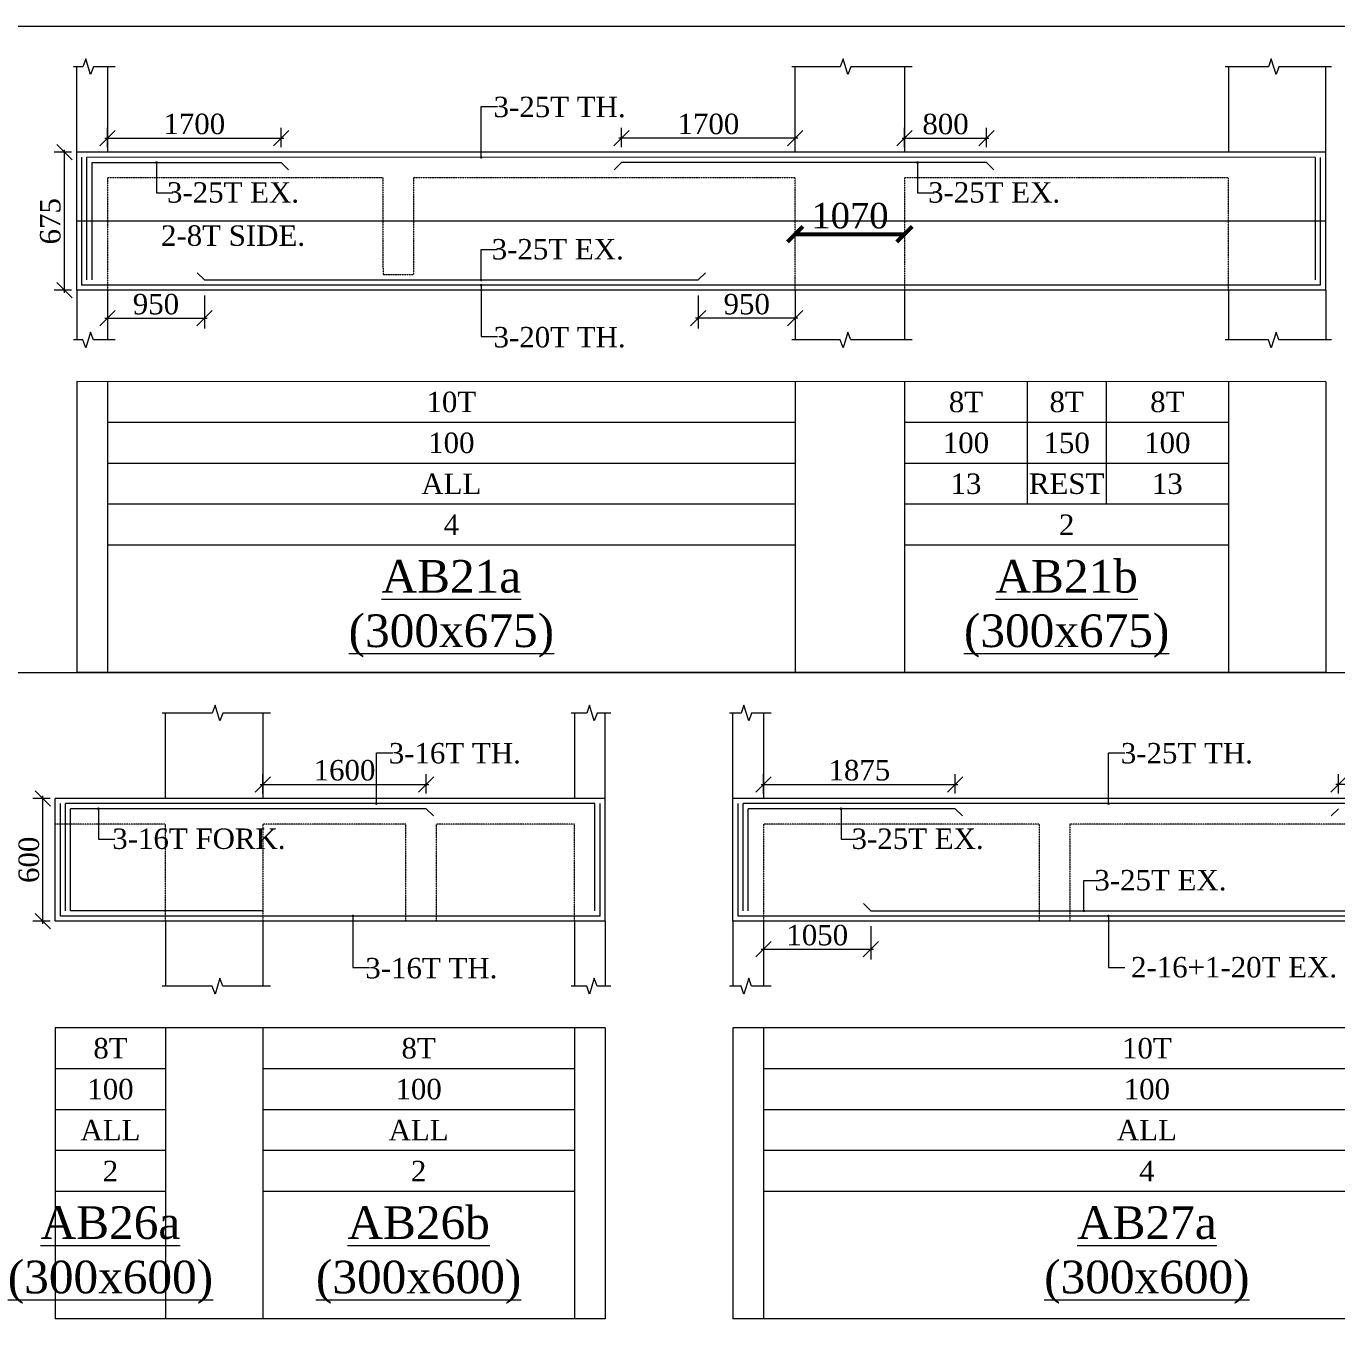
# Model space of a CAD drawing. Header units: inches. Extents: x 11017527 to 11245450, y -2821070 to -2693013.
# Drawn here: x 11145358 to 11158180, y -2757824 to -2745177 of the extents above; entities that cross this region are included whole.
import ezdxf
from ezdxf.enums import TextEntityAlignment as Align

# ---------------------------------------------------------------- set-up
doc = ezdxf.new("R2010")
doc.units = ezdxf.units.IN
doc.header["$LTSCALE"] = 0.5
doc.header["$MEASUREMENT"] = 0
doc.linetypes.add('HIDDEN', pattern=[9.525, 6.35, -3.175])
doc.layers.get('0').update_dxf_attribs({"lineweight": 0})
for name, color, linetype, lineweight in [('ARCHITECTURE   (comments)', 1, 'Continuous', 53), ('S-CUT OUT LINE', 9, 'Continuous', 9), ('S-DIM L.S.', 4, 'Continuous', 9), ('S-L.S.SECTION', 5, 'Continuous', 9), ('S-L.S.SLAB LINE', 8, 'HIDDEN', 5), ('S-L.S.STEEL', 6, 'Continuous', 15), ('S-SECTION MARK', 7, 'Continuous', 0), ('S-SHEET', 251, 'Continuous', 0), ('S-TEXT', 7, 'Continuous', 0), ('S-TEXT L.S. BEAM NO.', 30, 'Continuous', 5), ('S-TEXT. L.S.', 7, 'Continuous', 13)]:
    doc.layers.add(name, color=color, linetype=linetype, lineweight=lineweight)
doc.styles.add('135', font='arial.ttf', dxfattribs={"width": 0.8, "height": 135})
doc.styles.get("Standard").update_dxf_attribs({"font": 'times.ttf'})
doc.styles.add('TEXT', font='times.ttf')
doc.dimstyles.new('75', dxfattribs={"dimtxt": 135, "dimasz": 90, "dimexe": 0.1, "dimexo": 0.03, "dimgap": 0.09, "dimtad": 1, "dimdec": 0, "dimzin": 0, "dimdsep": 46, "dimtxsty": '135', "dimblk": 'ARCHTICK', "dimcen": 0.09, "dimclrd": 256, "dimclre": 256, "dimclrt": 256, "dimadec": 0, "dimazin": 0, "dimtfac": 1, "dimtdec": 0, "dimtofl": 0, "dimtmove": 1, "dimatfit": 3, "dimldrblk": 'DOTSMALL', "dimfxl": 1, "dimtolj": 1, "dimtzin": 0, "dimlwd": -1, "dimlwe": -1, "dimarcsym": 0})
doc.dimstyles.new('DIM FOOTING', dxfattribs={"dimtxt": 250, "dimasz": 150, "dimexe": 0.18, "dimexo": 0.0625, "dimgap": 50, "dimtad": 1, "dimtoh": 1, "dimdec": 0, "dimzin": 0, "dimdsep": 46, "dimtxsty": 'Standard', "dimblk": 'OBLIQUE', "dimcen": 0.09, "dimclrd": 256, "dimclre": 256, "dimclrt": 256, "dimadec": 0, "dimazin": 0, "dimtfac": 1, "dimtdec": 0, "dimtofl": 0, "dimtmove": 0, "dimatfit": 3, "dimfxl": 1, "dimtolj": 1, "dimtzin": 0, "dimlwd": -1, "dimlwe": -1, "dimarcsym": 0})
doc.dimstyles.new('SETU_1', dxfattribs={"dimtxt": 200, "dimasz": 150, "dimexe": 100, "dimexo": 50, "dimgap": 35, "dimtad": 1, "dimdec": 0, "dimzin": 0, "dimdsep": 46, "dimtxsty": 'Standard', "dimblk": 'OBLIQUE', "dimcen": 150, "dimdle": 25, "dimclrd": 4, "dimclre": 7, "dimclrt": 256, "dimadec": 0, "dimazin": 0, "dimtfac": 1, "dimtdec": 0, "dimtofl": 0, "dimtmove": 1, "dimatfit": 3, "dimfxl": 1, "dimtolj": 1, "dimtzin": 0, "dimlwd": -1, "dimlwe": 5, "dimarcsym": 1})

# ---------------------------------------------------------------- blocks, each defined once
blk = doc.blocks.new('_Oblique')
at = {"color": 0, "linetype": 'ByBlock', "lineweight": -2}
blk.add_line((-0.5, -0.5), (0.5, 0.5), dxfattribs=at)
blk = doc.blocks.new('*D127')
at = {"layer": 'S-DIM L.S.', "color": 6, "transparency": 16777216}
blk.add_line((11145731, -2747785), (11145731, -2746385), dxfattribs=at)
at = {"layer": 'S-DIM L.S.', "color": 7, "lineweight": 5, "transparency": 16777216}
for p, q in [((11145802, -2746410), (11145631, -2746410)), ((11145802, -2747760), (11145631, -2747760))]:
    blk.add_line(p, q, dxfattribs=at)
at = {"layer": 'S-DIM L.S.', "color": 6, "transparency": 16777216, "xscale": 150, "yscale": 150, "zscale": 150}
for p, rotation in [((11145731, -2746410), 90), ((11145731, -2747760), 270)]:
    blk.add_blockref('_Oblique', p, dxfattribs=dict(at, rotation=rotation))
at = {"layer": 'S-DIM L.S.', "transparency": 16777216, "insert": (11145594, -2747085), "char_height": 200, "attachment_point": 5, "rotation": 90, "style": 'TEXT'}
blk.add_mtext('\\A1;675', dxfattribs=at)
blk = doc.blocks.new('*D128')
at = {"layer": 'S-DIM L.S.', "color": 7, "transparency": 16777216}
blk.add_line((11153927, -2746271), (11154777, -2746271), dxfattribs=at)
at = {"layer": 'S-DIM L.S.', "color": 7, "lineweight": 5, "transparency": 16777216}
for p, q in [((11153952, -2746359), (11153952, -2746171)), ((11154752, -2746359), (11154752, -2746171))]:
    blk.add_line(p, q, dxfattribs=at)
at = {"layer": 'S-DIM L.S.', "color": 7, "transparency": 16777216, "xscale": 150, "yscale": 150, "zscale": 150, "rotation": 180}
blk.add_blockref('_Oblique', (11153952, -2746271), dxfattribs=at)
at = {"layer": 'S-DIM L.S.', "color": 7, "transparency": 16777216, "xscale": 150, "yscale": 150, "zscale": 150}
blk.add_blockref('_Oblique', (11154752, -2746271), dxfattribs=at)
at = {"layer": 'S-DIM L.S.', "transparency": 16777216, "insert": (11154352, -2746135), "char_height": 200, "attachment_point": 5, "style": 'TEXT'}
blk.add_mtext('\\A1;800', dxfattribs=at)
blk = doc.blocks.new('*D129')
at = {"layer": 'S-DIM L.S.', "color": 7, "transparency": 16777216}
blk.add_line((11146127, -2746271), (11147877, -2746271), dxfattribs=at)
at = {"layer": 'S-DIM L.S.', "color": 7, "lineweight": 5, "transparency": 16777216}
for p, q in [((11146152, -2746360), (11146152, -2746171)), ((11147852, -2746360), (11147852, -2746171))]:
    blk.add_line(p, q, dxfattribs=at)
at = {"layer": 'S-DIM L.S.', "color": 7, "transparency": 16777216, "xscale": 150, "yscale": 150, "zscale": 150, "rotation": 180}
blk.add_blockref('_Oblique', (11146152, -2746271), dxfattribs=at)
at = {"layer": 'S-DIM L.S.', "color": 7, "transparency": 16777216, "xscale": 150, "yscale": 150, "zscale": 150}
blk.add_blockref('_Oblique', (11147852, -2746271), dxfattribs=at)
at = {"layer": 'S-DIM L.S.', "transparency": 16777216, "insert": (11147002, -2746134), "char_height": 200, "attachment_point": 5, "style": 'TEXT'}
blk.add_mtext('\\A1;1700', dxfattribs=at)
blk = doc.blocks.new('*D130')
at = {"layer": 'S-DIM L.S.', "color": 7, "lineweight": 5, "transparency": 16777216}
for p, q in [((11146152, -2747810), (11146152, -2748134)), ((11147102, -2747810), (11147102, -2748134))]:
    blk.add_line(p, q, dxfattribs=at)
at = {"layer": 'S-DIM L.S.', "color": 7, "transparency": 16777216}
blk.add_line((11146127, -2748034), (11147127, -2748034), dxfattribs=at)
at = {"layer": 'S-DIM L.S.', "color": 7, "transparency": 16777216, "xscale": 150, "yscale": 150, "zscale": 150, "rotation": 180}
blk.add_blockref('_Oblique', (11146152, -2748034), dxfattribs=at)
at = {"layer": 'S-DIM L.S.', "color": 7, "transparency": 16777216, "xscale": 150, "yscale": 150, "zscale": 150}
blk.add_blockref('_Oblique', (11147102, -2748034), dxfattribs=at)
at = {"layer": 'S-DIM L.S.', "transparency": 16777216, "insert": (11146627, -2747897), "char_height": 200, "attachment_point": 5, "style": 'TEXT'}
blk.add_mtext('\\A1;950', dxfattribs=at)
blk = doc.blocks.new('_ArchTick')
at = {"color": 0, "linetype": 'ByBlock', "const_width": 0.15}
blk.add_lwpolyline([(-0.5, -0.5), (0.5, 0.5)], dxfattribs=at)
blk = doc.blocks.new('*D14')
at = {"layer": 'S-DIM L.S.', "color": 7, "transparency": 16777216}
blk.add_line((11152907, -2746271), (11151157, -2746271), dxfattribs=at)
at = {"layer": 'S-DIM L.S.', "color": 7, "lineweight": 5, "transparency": 16777216}
for p, q in [((11151182, -2746360), (11151182, -2746171)), ((11152882, -2746360), (11152882, -2746171))]:
    blk.add_line(p, q, dxfattribs=at)
at = {"layer": 'S-DIM L.S.', "color": 7, "transparency": 16777216, "xscale": 150, "yscale": 150, "zscale": 150, "rotation": 180}
blk.add_blockref('_Oblique', (11151182, -2746271), dxfattribs=at)
at = {"layer": 'S-DIM L.S.', "color": 7, "transparency": 16777216, "xscale": 150, "yscale": 150, "zscale": 150}
blk.add_blockref('_Oblique', (11152882, -2746271), dxfattribs=at)
at = {"layer": 'S-DIM L.S.', "transparency": 16777216, "insert": (11152032, -2746134), "char_height": 200, "attachment_point": 5, "style": 'TEXT'}
blk.add_mtext('\\A1;1700', dxfattribs=at)
blk = doc.blocks.new('*D15')
at = {"layer": 'S-DIM L.S.', "color": 7, "lineweight": 5, "transparency": 16777216}
for p, q in [((11151932, -2747810), (11151932, -2748134)), ((11152882, -2747810), (11152882, -2748134))]:
    blk.add_line(p, q, dxfattribs=at)
at = {"layer": 'S-DIM L.S.', "color": 7, "transparency": 16777216}
blk.add_line((11152907, -2748034), (11151907, -2748034), dxfattribs=at)
at = {"layer": 'S-DIM L.S.', "color": 7, "transparency": 16777216, "xscale": 150, "yscale": 150, "zscale": 150, "rotation": 180}
blk.add_blockref('_Oblique', (11151932, -2748034), dxfattribs=at)
at = {"layer": 'S-DIM L.S.', "color": 7, "transparency": 16777216, "xscale": 150, "yscale": 150, "zscale": 150}
blk.add_blockref('_Oblique', (11152882, -2748034), dxfattribs=at)
at = {"layer": 'S-DIM L.S.', "transparency": 16777216, "insert": (11152407, -2747897), "char_height": 200, "attachment_point": 5, "style": 'TEXT'}
blk.add_mtext('\\A1;950', dxfattribs=at)
blk = doc.blocks.new('*D157')
at = {"layer": 'S-DIM L.S.', "color": 7, "lineweight": 5, "transparency": 16777216}
for p, q in [((11145592, -2752733), (11145421, -2752733)), ((11145592, -2753933), (11145421, -2753933))]:
    blk.add_line(p, q, dxfattribs=at)
at = {"layer": 'S-DIM L.S.', "color": 6, "transparency": 16777216}
blk.add_line((11145521, -2753958), (11145521, -2752708), dxfattribs=at)
at = {"layer": 'S-DIM L.S.', "color": 6, "transparency": 16777216, "xscale": 150, "yscale": 150, "zscale": 150}
for p, rotation in [((11145521, -2752733), 90), ((11145521, -2753933), 270)]:
    blk.add_blockref('_Oblique', p, dxfattribs=dict(at, rotation=rotation))
at = {"layer": 'S-DIM L.S.', "transparency": 16777216, "insert": (11145384, -2753333), "char_height": 200, "attachment_point": 5, "rotation": 90, "style": 'TEXT'}
blk.add_mtext('\\A1;600', dxfattribs=at)
blk = doc.blocks.new('*D158')
at = {"layer": 'S-DIM L.S.', "color": 7, "lineweight": 5, "transparency": 16777216}
for p, q in [((11147672, -2752683), (11147672, -2752495)), ((11149272, -2752683), (11149272, -2752495))]:
    blk.add_line(p, q, dxfattribs=at)
at = {"layer": 'S-DIM L.S.', "color": 7, "transparency": 16777216}
blk.add_line((11147647, -2752595), (11149297, -2752595), dxfattribs=at)
at = {"layer": 'S-DIM L.S.', "color": 7, "transparency": 16777216, "xscale": 150, "yscale": 150, "zscale": 150, "rotation": 180}
blk.add_blockref('_Oblique', (11147672, -2752595), dxfattribs=at)
at = {"layer": 'S-DIM L.S.', "color": 7, "transparency": 16777216, "xscale": 150, "yscale": 150, "zscale": 150}
blk.add_blockref('_Oblique', (11149272, -2752595), dxfattribs=at)
at = {"layer": 'S-DIM L.S.', "transparency": 16777216, "insert": (11148472, -2752458), "char_height": 200, "attachment_point": 5, "style": 'TEXT'}
blk.add_mtext('\\A1;1600', dxfattribs=at)
blk = doc.blocks.new('*D159')
at = {"layer": 'S-DIM L.S.', "color": 7, "lineweight": 5, "transparency": 16777216}
for p, q in [((11158197, -2752683), (11158197, -2752495)), ((11160072, -2752683), (11160072, -2752495))]:
    blk.add_line(p, q, dxfattribs=at)
at = {"layer": 'S-DIM L.S.', "color": 7, "transparency": 16777216}
blk.add_line((11160097, -2752595), (11158172, -2752595), dxfattribs=at)
at = {"layer": 'S-DIM L.S.', "color": 7, "transparency": 16777216, "xscale": 150, "yscale": 150, "zscale": 150, "rotation": 180}
blk.add_blockref('_Oblique', (11158197, -2752595), dxfattribs=at)
at = {"layer": 'S-DIM L.S.', "color": 7, "transparency": 16777216, "xscale": 150, "yscale": 150, "zscale": 150}
blk.add_blockref('_Oblique', (11160072, -2752595), dxfattribs=at)
at = {"layer": 'S-DIM L.S.', "transparency": 16777216, "insert": (11159134, -2752458), "char_height": 200, "attachment_point": 5, "style": 'TEXT'}
blk.add_mtext('\\A1;1875', dxfattribs=at)
blk = doc.blocks.new('*D161')
at = {"layer": 'S-DIM L.S.', "color": 7, "lineweight": 5, "transparency": 16777216}
for p, q in [((11152572, -2752683), (11152572, -2752495)), ((11154447, -2752683), (11154447, -2752495))]:
    blk.add_line(p, q, dxfattribs=at)
at = {"layer": 'S-DIM L.S.', "color": 7, "transparency": 16777216}
blk.add_line((11152547, -2752595), (11154472, -2752595), dxfattribs=at)
at = {"layer": 'S-DIM L.S.', "color": 7, "transparency": 16777216, "xscale": 150, "yscale": 150, "zscale": 150, "rotation": 180}
blk.add_blockref('_Oblique', (11152572, -2752595), dxfattribs=at)
at = {"layer": 'S-DIM L.S.', "color": 7, "transparency": 16777216, "xscale": 150, "yscale": 150, "zscale": 150}
blk.add_blockref('_Oblique', (11154447, -2752595), dxfattribs=at)
at = {"layer": 'S-DIM L.S.', "transparency": 16777216, "insert": (11153509, -2752458), "char_height": 200, "attachment_point": 5, "style": 'TEXT'}
blk.add_mtext('\\A1;1875', dxfattribs=at)
blk = doc.blocks.new('*D162')
at = {"layer": 'S-DIM L.S.', "color": 7, "lineweight": 5, "transparency": 16777216}
for p, q in [((11152572, -2753983), (11152572, -2754308)), ((11153622, -2753983), (11153622, -2754308))]:
    blk.add_line(p, q, dxfattribs=at)
at = {"layer": 'S-DIM L.S.', "color": 7, "transparency": 16777216}
blk.add_line((11152547, -2754208), (11153647, -2754208), dxfattribs=at)
at = {"layer": 'S-DIM L.S.', "color": 7, "transparency": 16777216, "xscale": 150, "yscale": 150, "zscale": 150, "rotation": 180}
blk.add_blockref('_Oblique', (11152572, -2754208), dxfattribs=at)
at = {"layer": 'S-DIM L.S.', "color": 7, "transparency": 16777216, "xscale": 150, "yscale": 150, "zscale": 150}
blk.add_blockref('_Oblique', (11153622, -2754208), dxfattribs=at)
at = {"layer": 'S-DIM L.S.', "transparency": 16777216, "insert": (11153097, -2754071), "char_height": 200, "attachment_point": 5, "style": 'TEXT'}
blk.add_mtext('\\A1;1050', dxfattribs=at)
blk = doc.blocks.new('*D688')
at = {"layer": 'ARCHITECTURE   (comments)', "transparency": 16777216}
for p, q in [((11152882, -2747210), (11152882, -2747210)), ((11152882, -2747210), (11153952, -2747210)), ((11153952, -2747210), (11153952, -2747210))]:
    blk.add_line(p, q, dxfattribs=at)
at = {"layer": 'ARCHITECTURE   (comments)', "transparency": 16777216, "xscale": 150, "yscale": 150, "zscale": 150, "rotation": 180}
blk.add_blockref('_Oblique', (11152882, -2747210), dxfattribs=at)
at = {"layer": 'ARCHITECTURE   (comments)', "transparency": 16777216, "xscale": 150, "yscale": 150, "zscale": 150}
blk.add_blockref('_Oblique', (11153952, -2747210), dxfattribs=at)
at = {"layer": 'ARCHITECTURE   (comments)', "transparency": 16777216, "insert": (11153417, -2747032), "char_height": 250, "attachment_point": 5}
blk.add_mtext('\\A1;1070', dxfattribs=at)

msp = doc.modelspace()

# ---------------------------------------------------------------- linework, layer by layer
at = {"layer": 'S-CUT OUT LINE'}
for points, elevation in [([(11146227.003, -2745573.137), (11146014.768, -2745573.137), (11145986.797, -2745649.985), (11145940.121, -2745496.289), (11145912.15, -2745573.137), (11145819.484, -2745573.137)], 0.009), ([(11154027.003, -2745573.03), (11153424.531, -2745573.095), (11153396.56, -2745649.943), (11153349.883, -2745496.248), (11153321.913, -2745573.095), (11152849.484, -2745573.095)], -0.025), ([(11158127.336, -2745573.246), (11157613.672, -2745573.246), (11157585.702, -2745650.094), (11157539.025, -2745496.399), (11157511.055, -2745573.246), (11157089.48, -2745573.137)], 0.01), ([(11146227.003, -2748245.906), (11146014.768, -2748245.906), (11145986.797, -2748169.058), (11145940.121, -2748322.754), (11145912.15, -2748245.906), (11145819.484, -2748245.906)], 0.009), ([(11154027.003, -2748245.799), (11153424.531, -2748245.865), (11153396.56, -2748169.017), (11153349.883, -2748322.712), (11153321.913, -2748245.865), (11152849.484, -2748245.865)], -0.025), ([(11158127.336, -2748246.016), (11157613.672, -2748246.016), (11157585.702, -2748169.168), (11157539.025, -2748322.863), (11157511.055, -2748246.016), (11157089.48, -2748245.906)], 0.01), ([(11147746.934, -2751896.797), (11147279.925, -2751896.797), (11147251.955, -2751973.645), (11147205.278, -2751819.95), (11147177.308, -2751896.797), (11146689.415, -2751896.797)], -0.017), ([(11151077.267, -2751896.79), (11150943.801, -2751896.79), (11150915.831, -2751973.638), (11150869.154, -2751819.942), (11150841.184, -2751896.79), (11150689.411, -2751896.681)], 0.006), ([(11152646.934, -2751896.79), (11152454.781, -2751896.79), (11152426.811, -2751973.638), (11152380.134, -2751819.942), (11152352.164, -2751896.79), (11152239.415, -2751896.799)], -0.011), ([(11147746.934, -2754569.567), (11147279.925, -2754569.567), (11147251.955, -2754492.719), (11147205.278, -2754646.414), (11147177.308, -2754569.567), (11146689.415, -2754569.567)], -0.017), ([(11151077.267, -2754569.559), (11150943.801, -2754569.559), (11150915.831, -2754492.712), (11150869.154, -2754646.407), (11150841.184, -2754569.559), (11150689.411, -2754569.45)], 0.006), ([(11152646.934, -2754569.559), (11152454.781, -2754569.559), (11152426.811, -2754492.712), (11152380.134, -2754646.407), (11152352.164, -2754569.559), (11152239.415, -2754569.568)], -0.011)]:
    msp.add_lwpolyline(points, dxfattribs=dict(at, elevation=elevation))
at = {"layer": 'S-L.S.SECTION', "color": 1}
for p, q in [((11145852.003, -2746409.521, 0.006), (11145852.003, -2745573.137, 0.006)), ((11146152.003, -2745573.137, 0.023), (11146152.003, -2746409.521, 0.023)), ((11152882.003, -2746409.48, -0.005), (11152882.003, -2745573.095, -0.005)), ((11153952.003, -2745573.03, -0.023), (11153952.003, -2746409.414, -0.023)), ((11157122.003, -2745573.137, 0.006), (11157122.003, -2746409.521, 0.006)), ((11158072.003, -2746409.631, 0.007), (11158072.003, -2745573.246, 0.007)), ((11145852.003, -2747759.514, 0.057), (11145852.003, -2748245.906, 0.006)), ((11146152.003, -2747759.514, 0.074), (11146152.003, -2748245.906, 0.023)), ((11152882.003, -2747759.473, 0.046), (11152882.003, -2748245.865, -0.005)), ((11153952.003, -2747759.407, 0.027), (11153952.003, -2748245.799, -0.023)), ((11157122.003, -2747759.514, 0.057), (11157122.003, -2748245.906, 0.006)), ((11158072.003, -2747759.624, 0.057), (11158072.003, -2748246.016, 0.007)), ((11146721.934, -2752733.182, 0.003), (11146721.934, -2751896.797, 0.003)), ((11147671.934, -2751896.797, -0.007), (11147671.934, -2752733.182, -0.007)), ((11150721.934, -2751896.681, 0.003), (11150721.934, -2752733.065, 0.003)), ((11151021.934, -2752733.175, 0.003), (11151021.934, -2751896.79, 0.003)), ((11152271.934, -2752733.183, -0.023), (11152271.934, -2751896.799, -0.023)), ((11152571.934, -2751896.79, -0.002), (11152571.934, -2752733.175, -0.002)), ((11146721.934, -2753933.182, 0.003), (11146721.934, -2754569.567, 0.003)), ((11147671.934, -2753933.182, -0.007), (11147671.934, -2754569.567, -0.007)), ((11150721.934, -2753933.065, 0.003), (11150721.934, -2754569.45, 0.003)), ((11151021.934, -2753933.175, 0.003), (11151021.934, -2754569.559, 0.003)), ((11152271.934, -2753933.183, -0.023), (11152271.934, -2754569.568, -0.023)), ((11152571.934, -2753933.175, -0.002), (11152571.934, -2754569.559, -0.002))]:
    msp.add_line(p, q, dxfattribs=at)
at = {"layer": 'S-L.S.SECTION', "color": 5}
for p, q in [((11158072.003, -2746409.631, -0.009), (11145852.003, -2746409.521, 0.009)), ((11145852.003, -2747759.514, 0.04), (11145852.003, -2746409.521, -0.011)), ((11158072.003, -2747759.624, 0.057), (11158072.003, -2746409.631, 0.007)), ((11158072.003, -2747759.624, 0.041), (11145852.003, -2747759.514, 0.06)), ((11151021.934, -2752733.175, -0.013), (11145641.934, -2752733.175, -0.014)), ((11145641.934, -2753933.175, -0.034), (11145641.934, -2752733.175, -0.034)), ((11151021.934, -2753933.175, 0.003), (11151021.934, -2752733.175, 0.003)), ((11160371.934, -2752733.175, -0.013), (11152271.934, -2752733.175, -0.013)), ((11152271.934, -2753933.175, -0.04), (11152271.934, -2752733.175, -0.04)), ((11151021.934, -2753933.175, -0.013), (11145641.934, -2753933.175, -0.014)), ((11160371.934, -2753933.175, -0.013), (11152271.934, -2753933.175, -0.013))]:
    msp.add_line(p, q, dxfattribs=at)
at = {"layer": 'S-L.S.SLAB LINE', "linetype": 'HIDDEN', "ltscale": 0.8}
for p, q in [((11148848.109, -2746659.559, 0.012), (11146152.003, -2746659.538, 0.022)), ((11146152.003, -2746659.538, 0.016), (11146152.003, -2747759.514, 0.057)), ((11148848.109, -2746659.559, 0.006), (11148848.412, -2747609.548, 0.006)), ((11152882.003, -2746659.591, -0.003), (11149148.109, -2746659.562, 0.011)), ((11149148.109, -2746659.562, 0.006), (11149148.412, -2747609.551, 0.006)), ((11152882.003, -2747759.473, 0.046), (11152882.003, -2746659.591, 0.005)), ((11157121.999, -2746659.624, -0.02), (11153952.003, -2746659.599, -0.008)), ((11153952.003, -2746659.599, -0.031), (11153952.003, -2747759.407, 0.01)), ((11157121.999, -2747759.514, 0.057), (11157121.999, -2746659.624, 0.016)), ((11149148.412, -2747609.551, 0.004), (11148848.412, -2747609.548, 0.005)), ((11146721.934, -2752983.187, -0.005), (11145641.934, -2752983.189, 0)), ((11146721.934, -2753933.182, 0.003), (11146721.934, -2752983.187, 0.003)), ((11149071.934, -2752983.181, -0.017), (11147671.934, -2752983.184, -0.01)), ((11147671.934, -2752983.184, -0.024), (11147671.934, -2753933.182, -0.024)), ((11149071.934, -2753933.175, 0.003), (11149071.934, -2752983.181, 0.003)), ((11150721.93, -2752983.176, -0.025), (11149371.934, -2752983.18, -0.019)), ((11149371.934, -2753933.175, 0.003), (11149371.934, -2752983.18, 0.003)), ((11150721.93, -2753933.065, 0.003), (11150721.93, -2752983.176, 0.003)), ((11155269.193, -2752983.181, -0.017), (11152571.934, -2752983.183, -0.011)), ((11152571.934, -2752983.183, -0.019), (11152571.934, -2753933.175, -0.019)), ((11155269.193, -2752983.181, -0.019), (11155269.193, -2753933.175, -0.019)), ((11160071.93, -2752983.176, -0.026), (11155569.193, -2752983.18, -0.017)), ((11155569.193, -2752983.18, -0.019), (11155569.193, -2753933.175, -0.019))]:
    msp.add_line(p, q, dxfattribs=at)
at = {"layer": 'S-L.S.STEEL', "color": 1}
for p, q in [((11145902.003, -2747709.514, 0.04), (11145902.003, -2746459.521, -0.011)), ((11157972.003, -2746459.631, -0.009), (11145952.003, -2746459.521, 0.009)), ((11145952.003, -2747659.514, 0.04), (11145952.003, -2746459.521, -0.011)), ((11157972.003, -2747659.624, 0.057), (11157972.003, -2746459.631, 0.007)), ((11158022.003, -2747709.624, 0.057), (11158022.003, -2746459.631, 0.007)), ((11158072.003, -2747084.631, -0.009), (11145852.003, -2747084.521, 0.009)), ((11158022.003, -2747709.624, 0.041), (11145902.003, -2747709.514, 0.06)), ((11145691.934, -2753883.175, -0.034), (11145691.934, -2752783.175, -0.034)), ((11150921.934, -2752783.175, -0.013), (11145741.934, -2752783.175, -0.014)), ((11145741.934, -2753833.175, -0.034), (11145741.934, -2752783.175, -0.034)), ((11150921.934, -2753833.175, 0.003), (11150921.934, -2752783.175, 0.003)), ((11150971.934, -2753883.175, 0.003), (11150971.934, -2752783.175, 0.003)), ((11152321.934, -2753883.175, -0.04), (11152321.934, -2752783.183, -0.04)), ((11160271.934, -2752783.175, -0.013), (11152371.934, -2752783.175, -0.014)), ((11152371.934, -2753833.183, -0.04), (11152371.934, -2752783.175, -0.04)), ((11150971.934, -2753883.175, -0.013), (11145691.934, -2753883.175, -0.014)), ((11160321.934, -2753883.175, -0.013), (11152321.934, -2753883.175, -0.013))]:
    msp.add_line(p, q, dxfattribs=at)
at = {"layer": 'S-L.S.STEEL'}
for p, q in [((11146002.003, -2746509.521, 0.063), (11147852.003, -2746509.521, -0.04)), ((11146002.003, -2747659.514, 0.04), (11146002.003, -2746509.521, -0.011)), ((11147852.003, -2746509.521, 0.01), (11147923.012, -2746580.53, 0.01)), ((11151182.036, -2746509.488, 0.01), (11151110.994, -2746580.53, 0.01)), ((11154752.003, -2746509.416, -0.038), (11151182.036, -2746509.488, -0.064)), ((11154752.003, -2746509.416, -0.025), (11154823.012, -2746580.425, -0.025)), ((11147102.003, -2747659.514, 0.057), (11147030.994, -2747588.506, 0.057)), ((11147102.003, -2747659.514, 0.036), (11151932.043, -2747659.474, 0.044)), ((11151932.043, -2747659.474, 0.057), (11152003.012, -2747588.506, 0.057)), ((11149271.934, -2752833.182, -0.008), (11145791.934, -2752833.182, -0.047)), ((11145791.934, -2753833.065, -0.034), (11145791.934, -2752833.182, -0.034)), ((11149271.934, -2752833.182, 0.005), (11149342.943, -2752904.191, 0.005)), ((11154446.934, -2752833.175, -0.002), (11152421.934, -2752833.183, -0.054)), ((11152421.934, -2753833.183, -0.04), (11152421.934, -2752833.183, -0.04)), ((11154446.934, -2752833.175, 0.011), (11154517.943, -2752904.183, 0.011)), ((11158196.93, -2752833.065, 0.003), (11158125.921, -2752904.074, 0.003)), ((11147671.934, -2753833.065, -0.015), (11145791.934, -2753833.065, -0.015)), ((11153621.933, -2753833.174, -0.019), (11153550.816, -2753762.057, -0.019)), ((11153621.933, -2753833.174, 0.003), (11159021.93, -2753833.175, 0.003))]:
    msp.add_line(p, q, dxfattribs=at)
at = {"layer": 'S-SHEET'}
for p, q in [((11158072.003, -2748654.631, 0.007), (11145852.003, -2748654.521, 0.026)), ((11145852.003, -2748654.521, 0.006), (11145852.003, -2751500.309, 0.006)), ((11145852.003, -2748654.521, 0.018), (11145852.003, -2751500.309, 0.018)), ((11146152.003, -2748654.521, 0.006), (11146152.003, -2751500.309, 0.006)), ((11152882.003, -2748654.48, -0.005), (11152882.003, -2751500.267, -0.005)), ((11153952.003, -2748654.414, -0.018), (11153952.003, -2751500.202, -0.018)), ((11155152.003, -2748654.525, 0.019), (11155152.003, -2749854.54, 0.019)), ((11155922.003, -2748654.444, 0.007), (11155922.003, -2749854.459, 0.007)), ((11157122.003, -2748654.521, 0.006), (11157122.003, -2751500.309, 0.006)), ((11158072.003, -2748654.631, 0.007), (11158072.003, -2751500.418, 0.007)), ((11152882.003, -2749054.48, 0.012), (11146152.003, -2749054.521, 0.017)), ((11157122.003, -2749054.521, 0.024), (11153952.003, -2749054.414, -0.006)), ((11152882.003, -2749454.48, 0.012), (11146152.003, -2749454.521, 0.017)), ((11157122.003, -2749454.521, 0.024), (11153952.003, -2749454.414, -0.006)), ((11152882.003, -2749854.48, 0.012), (11146152.003, -2749854.521, 0.017)), ((11157122.003, -2749854.521, 0.024), (11153952.003, -2749854.414, -0.006)), ((11152882.003, -2750254.48, 0.012), (11146152.003, -2750254.521, 0.017)), ((11157122.003, -2750254.521, 0.024), (11153952.003, -2750254.414, -0.006)), ((11122595.882, -2751500.309, 0.001), (11180275.872, -2751500.309, 0.001)), ((11158072.003, -2751500.418, 0.007), (11145852.003, -2751500.309, 0.026)), ((11151021.934, -2754978.175, 0.003), (11145641.934, -2754978.175, 0.003)), ((11145641.934, -2754978.175, -0.017), (11145641.934, -2757823.962, -0.017)), ((11146721.934, -2754978.182, 0.003), (11146721.934, -2757823.969, 0.003)), ((11147671.934, -2754978.182, -0.003), (11147671.934, -2757823.969, -0.003)), ((11150721.934, -2754978.065, 0.003), (11150721.934, -2757823.853, 0.003)), ((11151021.934, -2754978.175, 0.003), (11151021.934, -2757823.962, 0.003)), ((11160371.934, -2754978.175, 0.003), (11152271.934, -2754978.175, 0.003)), ((11152271.934, -2754978.175, -0.023), (11152271.934, -2757823.962, -0.023)), ((11152571.934, -2754978.175, 0.003), (11152571.934, -2757823.962, 0.003)), ((11146721.934, -2755378.182, 0.02), (11145641.934, -2755378.188, -0.003)), ((11150721.934, -2755378.065, 0.02), (11147671.934, -2755378.182, 0.009)), ((11160071.934, -2755378.065, 0.021), (11152571.934, -2755378.175, 0.015)), ((11146721.934, -2755778.182, 0.02), (11145641.934, -2755778.188, -0.003)), ((11150721.934, -2755778.065, 0.02), (11147671.934, -2755778.182, 0.009)), ((11160071.934, -2755778.065, 0.021), (11152571.934, -2755778.175, 0.015)), ((11146721.934, -2756178.182, 0.02), (11145641.934, -2756178.188, -0.003)), ((11150721.934, -2756178.065, 0.02), (11147671.934, -2756178.182, 0.009)), ((11160071.934, -2756178.065, 0.021), (11152571.934, -2756178.175, 0.015)), ((11146721.934, -2756578.182, 0.02), (11145641.934, -2756578.188, -0.003)), ((11150721.934, -2756578.065, 0.02), (11147671.934, -2756578.182, 0.009)), ((11160071.934, -2756578.065, 0.021), (11152571.934, -2756578.175, 0.015)), ((11151021.934, -2757823.962, 0.003), (11145641.934, -2757823.962, 0.003)), ((11160371.934, -2757823.962, 0.003), (11152271.934, -2757823.962, 0.003))]:
    msp.add_line(p, q, dxfattribs=at)
msp.add_lwpolyline([(11180275.872, -2792519.024), (11122595.882, -2792519.024), (11122595.882, -2745176.548), (11180275.872, -2745176.548)], close=True, dxfattribs=at)

# ---------------------------------------------------------------- texts
at = {"layer": 'S-TEXT', "char_height": 200, "attachment_point": 5, "style": 'TEXT'}
for s, insert, width in [('10T', (11149517.003, -2748854.476, 0.009), 4330), ('8T', (11154552.003, -2748854.534, 0.018), 1200), ('8T', (11155537.003, -2748854.48, 0.015), 770.00001), ('8T', (11156522.003, -2748854.453, 0.007), 1200), ('\\pxt9.000002;100', (11149517.003, -2749254.489, 0.009), 4330), ('\\pxt9.000002;100', (11154552.003, -2749254.534, 0.019), 1200), ('\\pxt9.000002;150', (11155537.003, -2749254.499, 0.019), 770.00001), ('\\pxt9.000002;100', (11156522.003, -2749254.453, 0.008), 1200), ('ALL', (11149517.003, -2749654.489, 0.009), 4330), ('13', (11154552.003, -2749654.534, 0.02), 1200), ('REST', (11155537.003, -2749654.452, 0.015), 770.00001), ('13', (11156522.003, -2749654.453, 0.008), 1200), ('4', (11149517.003, -2750054.486, 0.009), 6730), ('2', (11155537.003, -2750054.517, 0.028), 3170.00001), ('8T', (11146181.934, -2755178.163, 0.001), 1080.00004), ('8T', (11149196.934, -2755178.163, 0.015), 3050.00002), ('10T', (11156321.934, -2755178.174, 0.003), 5100), ('\\pxt9.000002;100', (11146181.934, -2755578.145, 0.002), 1080.00004), ('\\pxt9.000002;100', (11149196.934, -2755578.145, 0.016), 3050.00002), ('100', (11156321.934, -2755578.076, 0.009), 5100), ('ALL', (11146181.934, -2755978.145, 0.002), 1080.00004), ('ALL', (11149196.934, -2755978.105, 0.018), 3050.00002), ('ALL', (11156321.934, -2755978.074, 0.01), 5100), ('2', (11146181.934, -2756378.16, 0.003), 1080), ('2', (11149196.934, -2756378.105, 0.019), 3049.99998), ('4', (11156321.934, -2756378.105, 0.011), 7500)]:
    msp.add_mtext(s, dxfattribs=dict(at, insert=insert, width=width))
at = {"layer": 'S-TEXT L.S. BEAM NO.', "linetype": 'ByBlock', "char_height": 319.2745, "attachment_point": 5, "style": 'TEXT'}
for s, insert, width in [('{\\LAB21a\\P(300x675)}', (11149517.003, -2750877.38, 0.008), 6730), ('{\\LAB21b\\P(300x675)}', (11155537.003, -2750877.411, 0.025), 3170.00001), ('{\\LAB26a\\P(300x600)}', (11146181.934, -2757201.054, 0), 1080), ('{\\LAB26b\\P(300x600)}', (11149196.934, -2757200.999, 0.017), 3049.99998), ('{\\LAB27a\\P(300x600)}', (11156321.934, -2757200.999, 0.013), 7499.99998)]:
    msp.add_mtext(s, dxfattribs=dict(at, insert=insert, width=width))
at = {"layer": 'S-TEXT. L.S.', "style": 'TEXT'}
for s, p in [('3-25T TH.', (11150576.181, -2746066.327, -0.036)), ('3-25T EX.', (11147381.025, -2746902.94, -0.04)), ('3-25T EX.', (11154827.298, -2746902.94, -0.04)), ('2-8T SIDE.', (11147381.025, -2747325.505, -0.04)), ('3-25T EX.', (11150558.049, -2747458.655, 0.039)), ('3-20T TH.', (11150576.181, -2748318.996, 0.039)), ('3-16T TH.', (11149550.771, -2752389.98, -0.039)), ('3-25T TH.', (11156712.979, -2752389.98, 0.011)), ('3-16T FORK.', (11147047.212, -2753226.594, -0.061)), ('3-25T EX.', (11154078.725, -2753226.594, -0.043)), ('3-25T EX.', (11156454.348, -2753632.315, -0.039)), ('3-16T TH.', (11149321.384, -2754492.657, -0.039))]:
    msp.add_text(s, height=200, dxfattribs=at).set_placement(p, align=Align.CENTER)
msp.add_text('2-16+1-20T EX.', height=200, dxfattribs=at).set_placement((11156166.847, -2754483.976, -0.021))

# ---------------------------------------------------------------- dimensions: what is measured, and where the dimension line sits
at = {"layer": 'ARCHITECTURE   (comments)'}
dim = msp.add_linear_dim(base=(11153952.003, -2747209.532), p1=(11152882.003, -2747209.532, 0.025), p2=(11153952.003, -2747209.532, -0.01), dimstyle='DIM FOOTING', override={"dimarcsym": 1}, dxfattribs=at)
dim.commit()
dim.dimension.update_dxf_attribs({"geometry": '*D688', "text_midpoint": (11153417.003, -2747032.008)})
at = {"layer": 'S-DIM L.S.'}
for base, p1, p2, picture, middle in [((11147852.003, -2746271.37, 0.006), (11146152.003, -2746409.521, 0.006), (11147852.003, -2746409.521, 0.01), '*D129', (11147002.003, -2746134.351, 0.006)), ((11154752.003, -2746271.265, 0.01), (11153952.003, -2746409.414, -0.006), (11154752.003, -2746409.416, -0.025), '*D128', (11154352.003, -2746134.534, 0.01)), ((11149271.934, -2752595.03, 0.026), (11147671.934, -2752733.182, 0.01), (11149271.934, -2752733.182, 0.005), '*D158', (11148471.934, -2752458.3, 0.026)), ((11154446.934, -2752595.023, 0.032), (11152571.934, -2752733.175, 0.016), (11154446.934, -2752733.175, 0.011), '*D161', (11153509.434, -2752458.004, 0.032))]:
    dim = msp.add_linear_dim(base=base, p1=p1, p2=p2, dimstyle='SETU_1', override={"dimtxsty": 'TEXT', "dimblk": 'Oblique', "dimclrd": 7, "dimarcsym": 1}, dxfattribs=at)
    dim.commit()
    dim.dimension.update_dxf_attribs({"geometry": picture, "text_midpoint": middle})
for base, p1, p2, picture, middle in [((11151182.003, -2746271.37, 0.006), (11152882.003, -2746409.521, 0.006), (11151182.003, -2746409.521, 0.01), '*D14', (11152032.003, -2746134.351, 0.006)), ((11158196.93, -2752594.914, 0.02), (11160071.93, -2752733.065, 0.02), (11158196.93, -2752733.065, 0.003), '*D159', (11159134.43, -2752457.895, 0.02))]:
    dim = msp.add_linear_dim(base=base, p1=p1, p2=p2, angle=180, dimstyle='SETU_1', override={"dimtxsty": 'TEXT', "dimblk": 'Oblique', "dimclrd": 7, "dimarcsym": 1}, dxfattribs=at)
    dim.commit()
    dim.dimension.update_dxf_attribs({"geometry": picture, "text_midpoint": middle})
at = {"layer": 'S-DIM L.S.', "color": 7}
for base, p1, p2, picture, middle in [((11145731.089, -2746409.521, -0.011), (11145852.003, -2747759.514, 0.04), (11145852.003, -2746409.521, -0.011), '*D127', (11145594.07, -2747084.518, -0.011)), ((11145521.02, -2752733.175, -0.034), (11145641.934, -2753933.175, -0.034), (11145641.934, -2752733.175, -0.034), '*D157', (11145384.29, -2753333.175, -0.034))]:
    dim = msp.add_linear_dim(base=base, p1=p1, p2=p2, angle=90, dimstyle='SETU_1', override={"dimlfac": 0.5, "dimtxsty": 'TEXT', "dimclrd": 6, "dimarcsym": 1}, dxfattribs=at)
    dim.commit()
    dim.dimension.update_dxf_attribs({"geometry": picture, "text_midpoint": middle})
at = {"layer": 'S-DIM L.S.'}
for base, p1, p2, picture, middle in [((11147102.003, -2748034.251, 0.057), (11146152.003, -2747759.514, 0.057), (11147102.003, -2747759.514, 0.057), '*D130', (11146627.003, -2748034.251, 0.057)), ((11153621.824, -2754207.802, -0.002), (11152571.934, -2753933.065, -0.002), (11153621.824, -2753933.065, -0.019), '*D162', (11153096.879, -2754207.802, -0.002))]:
    dim = msp.add_linear_dim(base=base, p1=p1, p2=p2, dimstyle='SETU_1', override={"dimtxsty": 'TEXT', "dimblk": 'Oblique', "dimclrd": 7, "dimarcsym": 1}, dxfattribs=at)
    dim.commit()
    dim.dimension.update_dxf_attribs({"geometry": picture, "text_midpoint": middle, "dimtype": 160})
dim = msp.add_linear_dim(base=(11151932.003, -2748034.251, 0.057), p1=(11152882.003, -2747759.514, 0.057), p2=(11151932.003, -2747759.514, 0.057), angle=180, dimstyle='SETU_1', override={"dimtxsty": 'TEXT', "dimblk": 'Oblique', "dimclrd": 7, "dimarcsym": 1}, dxfattribs=at)
dim.commit()
dim.dimension.update_dxf_attribs({"geometry": '*D15', "text_midpoint": (11152407.003, -2748034.251, 0.057), "dimtype": 160})

# ---------------------------------------------------------------- leaders
at = {"layer": 'S-SECTION MARK'}
for points in [[(11149808.705, -2746459.521, -0.039), (11149808.705, -2745961.532, -0.039), (11149970.206, -2745961.532, -0.039)], [(11146631.681, -2746509.551, -0.011), (11146631.681, -2746806.827, -0.011), (11146793.181, -2746806.827, -0.011)], [(11154077.954, -2746509.551, -0.011), (11154077.954, -2746806.827, -0.011), (11154239.455, -2746806.827, -0.011)], [(11149808.705, -2747659.514, 0.036), (11149808.705, -2747362.239, 0.036), (11149970.206, -2747362.239, 0.036)], [(11149808.705, -2747709.514, 0.036), (11149808.705, -2748214.202, 0.036), (11149970.206, -2748214.202, 0.036)], [(11148783.295, -2752783.175, -0.042), (11148783.295, -2752285.186, -0.042), (11148944.795, -2752285.186, -0.042)], [(11155945.503, -2752783.175, 0.008), (11155945.503, -2752285.186, 0.008), (11156107.003, -2752285.186, 0.008)], [(11146063.552, -2752833.205, -0.014), (11146063.552, -2753130.481, -0.014), (11146225.053, -2753130.481, -0.014)], [(11153329.381, -2752833.205, -0.014), (11153329.381, -2753130.48, -0.014), (11153490.882, -2753130.48, -0.014)], [(11155705.004, -2753833.175, -0.042), (11155705.004, -2753535.899, -0.042), (11155866.505, -2753535.899, -0.042)], [(11148553.908, -2753883.175, -0.042), (11148553.908, -2754387.863, -0.042), (11148715.409, -2754387.863, -0.042)], [(11155945.503, -2753883.175, 0.008), (11155945.503, -2754387.863, 0.008), (11156107.003, -2754387.863, 0.008)]]:
    msp.add_leader(points, dimstyle='75', override={"dimasz": 100, "dimclrd": 7}, dxfattribs=at)

doc.saveas('drawing.dxf')
